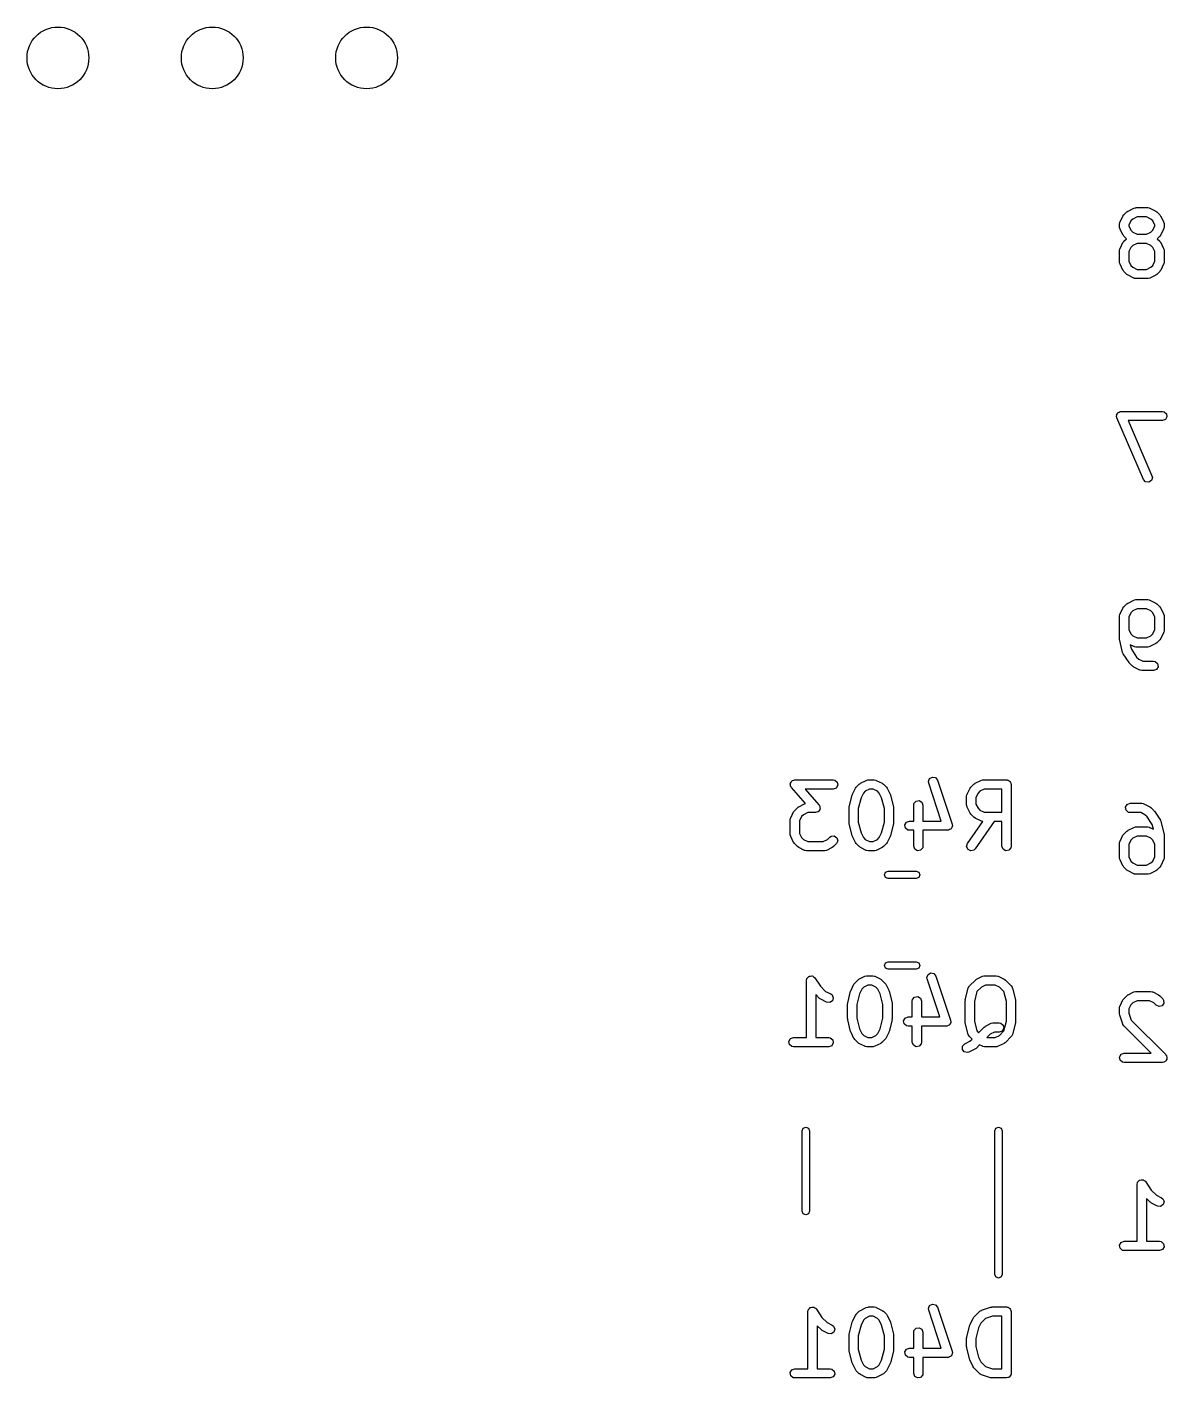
# Model space of a CAD drawing. Extents: x 64 to 231, y -147 to -43.
# Drawn here: x 112.45 to 130.91, y -122.48 to -100.59 of the extents above; entities that cross this region are included whole.
import ezdxf

# ---------------------------------------------------------------- set-up
doc = ezdxf.new("R2010")
doc.units = 0
doc.layers.add('BLACK', color=7, linetype='CONTINUOUS')

msp = doc.modelspace()

# ---------------------------------------------------------------- linework, layer by layer
at = {"layer": 'BLACK', "linetype": 'CONTINUOUS'}
for p, q in [((130.376, -103.526), (130.401, -103.519)), ((130.401, -103.519), (130.405, -103.52)), ((130.405, -103.52), (130.409, -103.518)), ((130.409, -103.518), (130.6, -103.518)), ((130.6, -103.518), (130.626, -103.523)), ((130.626, -103.523), (130.629, -103.526)), ((130.152, -103.75), (130.199, -103.655)), ((130.199, -103.655), (130.213, -103.637)), ((130.213, -103.636), (130.261, -103.588)), ((130.213, -103.637), (130.213, -103.636)), ((130.261, -103.588), (130.279, -103.575)), ((130.279, -103.575), (130.281, -103.574)), ((130.281, -103.574), (130.376, -103.526)), ((130.328, -103.733), (130.294, -103.802)), ((130.359, -103.703), (130.328, -103.733)), ((130.427, -103.668), (130.359, -103.703)), ((130.582, -103.668), (130.427, -103.668)), ((130.651, -103.703), (130.582, -103.668)), ((130.629, -103.526), (130.633, -103.526)), ((130.633, -103.526), (130.729, -103.574)), ((130.681, -103.733), (130.651, -103.703)), ((130.715, -103.802), (130.681, -103.733)), ((130.729, -103.574), (130.747, -103.587)), ((130.747, -103.587), (130.748, -103.588)), ((130.748, -103.588), (130.796, -103.636)), ((130.796, -103.636), (130.809, -103.654)), ((130.809, -103.654), (130.81, -103.655)), ((130.81, -103.655), (130.857, -103.75)), ((130.144, -103.784), (130.148, -103.758)), ((130.144, -103.831), (130.144, -103.784)), ((130.145, -103.836), (130.144, -103.831)), ((130.144, -103.84), (130.145, -103.836)), ((130.152, -103.865), (130.144, -103.84)), ((130.148, -103.758), (130.151, -103.755)), ((130.151, -103.755), (130.152, -103.75)), ((130.199, -103.96), (130.152, -103.865)), ((130.201, -103.961), (130.199, -103.96)), ((130.213, -103.98), (130.201, -103.961)), ((130.294, -103.802), (130.294, -103.814)), ((130.294, -103.814), (130.328, -103.882)), ((130.328, -103.882), (130.359, -103.913)), ((130.359, -103.913), (130.427, -103.947)), ((130.427, -103.947), (130.582, -103.947)), ((130.582, -103.947), (130.651, -103.913)), ((130.651, -103.913), (130.681, -103.882)), ((130.681, -103.882), (130.715, -103.814)), ((130.715, -103.814), (130.715, -103.802)), ((130.81, -103.96), (130.796, -103.978)), ((130.857, -103.865), (130.81, -103.96)), ((130.857, -103.75), (130.865, -103.775)), ((130.858, -103.861), (130.857, -103.865)), ((130.861, -103.857), (130.858, -103.861)), ((130.865, -103.831), (130.861, -103.857)), ((130.865, -103.775), (130.864, -103.78)), ((130.864, -103.78), (130.865, -103.784)), ((130.865, -103.784), (130.865, -103.831)), ((130.151, -104.183), (130.152, -104.179)), ((130.152, -104.179), (130.199, -104.084)), ((130.199, -104.084), (130.213, -104.066)), ((130.256, -104.022), (130.213, -103.98)), ((130.213, -104.064), (130.256, -104.022)), ((130.213, -104.066), (130.213, -104.064)), ((130.328, -104.162), (130.294, -104.23)), ((130.359, -104.131), (130.328, -104.162)), ((130.427, -104.097), (130.359, -104.131)), ((130.582, -104.097), (130.427, -104.097)), ((130.651, -104.131), (130.582, -104.097)), ((130.681, -104.162), (130.651, -104.131)), ((130.715, -104.23), (130.681, -104.162)), ((130.796, -103.98), (130.754, -104.022)), ((130.754, -104.022), (130.796, -104.064)), ((130.796, -103.978), (130.796, -103.98)), ((130.796, -104.064), (130.809, -104.083)), ((130.809, -104.083), (130.81, -104.084)), ((130.81, -104.084), (130.857, -104.179)), ((130.857, -104.179), (130.865, -104.204)), ((130.144, -104.212), (130.148, -104.187)), ((130.144, -104.403), (130.144, -104.212)), ((130.148, -104.187), (130.151, -104.183)), ((130.294, -104.23), (130.294, -104.385)), ((130.294, -104.385), (130.328, -104.454)), ((130.681, -104.454), (130.715, -104.385)), ((130.715, -104.385), (130.715, -104.23)), ((130.865, -104.204), (130.864, -104.208)), ((130.864, -104.208), (130.865, -104.212)), ((130.865, -104.212), (130.865, -104.403)), ((130.145, -104.407), (130.144, -104.403)), ((130.144, -104.411), (130.145, -104.407)), ((130.152, -104.436), (130.144, -104.411)), ((130.199, -104.532), (130.152, -104.436)), ((130.201, -104.533), (130.199, -104.532)), ((130.213, -104.551), (130.201, -104.533)), ((130.261, -104.599), (130.213, -104.551)), ((130.263, -104.599), (130.261, -104.599)), ((130.281, -104.613), (130.263, -104.599)), ((130.376, -104.66), (130.281, -104.613)), ((130.328, -104.454), (130.359, -104.484)), ((130.359, -104.484), (130.427, -104.518)), ((130.427, -104.518), (130.582, -104.518)), ((130.582, -104.518), (130.651, -104.484)), ((130.729, -104.613), (130.633, -104.66)), ((130.651, -104.484), (130.681, -104.454)), ((130.73, -104.612), (130.729, -104.613)), ((130.748, -104.599), (130.73, -104.612)), ((130.796, -104.551), (130.748, -104.599)), ((130.81, -104.532), (130.796, -104.55)), ((130.796, -104.55), (130.796, -104.551)), ((130.857, -104.436), (130.81, -104.532)), ((130.858, -104.432), (130.857, -104.436)), ((130.861, -104.429), (130.858, -104.432)), ((130.865, -104.403), (130.861, -104.429)), ((130.38, -104.661), (130.376, -104.66)), ((130.384, -104.664), (130.38, -104.661)), ((130.409, -104.668), (130.384, -104.664)), ((130.6, -104.668), (130.409, -104.668)), ((130.604, -104.667), (130.6, -104.668)), ((130.608, -104.668), (130.604, -104.667)), ((130.633, -104.66), (130.608, -104.668)), ((130.096, -106.899), (130.099, -106.89)), ((130.102, -106.924), (130.096, -106.899)), ((130.097, -106.881), (130.106, -106.866)), ((130.099, -106.89), (130.097, -106.881)), ((130.531, -107.924), (130.102, -106.924)), ((130.106, -106.866), (130.111, -106.849)), ((130.111, -106.849), (130.119, -106.845)), ((130.119, -106.845), (130.123, -106.837)), ((130.123, -106.837), (130.14, -106.831)), ((130.14, -106.831), (130.154, -106.821)), ((130.154, -106.821), (130.163, -106.822)), ((130.163, -106.822), (130.171, -106.819)), ((130.171, -106.819), (130.838, -106.819)), ((130.838, -106.969), (130.285, -106.969)), ((130.285, -106.969), (130.669, -107.865)), ((130.838, -106.819), (130.864, -106.824)), ((130.886, -106.952), (130.838, -106.969)), ((130.864, -106.824), (130.903, -106.857)), ((130.912, -106.907), (130.886, -106.952)), ((130.903, -106.857), (130.912, -106.907)), ((130.675, -107.89), (130.66, -107.939)), ((130.669, -107.865), (130.675, -107.89)), ((130.566, -107.961), (130.531, -107.924)), ((130.617, -107.967), (130.566, -107.961)), ((130.66, -107.939), (130.617, -107.967)), ((130.376, -109.876), (130.401, -109.869)), ((130.401, -109.869), (130.405, -109.87)), ((130.405, -109.87), (130.409, -109.868)), ((130.409, -109.868), (130.6, -109.868)), ((130.6, -109.868), (130.626, -109.873)), ((130.152, -110.1), (130.199, -110.005)), ((130.199, -110.005), (130.213, -109.987)), ((130.213, -109.986), (130.261, -109.938)), ((130.213, -109.987), (130.213, -109.986)), ((130.261, -109.938), (130.279, -109.925)), ((130.279, -109.925), (130.281, -109.924)), ((130.281, -109.924), (130.376, -109.876)), ((130.328, -110.083), (130.294, -110.152)), ((130.359, -110.053), (130.328, -110.083)), ((130.427, -110.018), (130.359, -110.053)), ((130.582, -110.018), (130.427, -110.018)), ((130.651, -110.053), (130.582, -110.018)), ((130.626, -109.873), (130.629, -109.876)), ((130.629, -109.876), (130.633, -109.876)), ((130.633, -109.876), (130.729, -109.924)), ((130.681, -110.083), (130.651, -110.053)), ((130.715, -110.152), (130.681, -110.083)), ((130.729, -109.924), (130.747, -109.937)), ((130.747, -109.937), (130.748, -109.938)), ((130.748, -109.938), (130.796, -109.986)), ((130.796, -109.986), (130.809, -110.004)), ((130.809, -110.004), (130.81, -110.005)), ((130.81, -110.005), (130.857, -110.1)), ((130.144, -110.134), (130.148, -110.108)), ((130.144, -110.515), (130.144, -110.134)), ((130.148, -110.108), (130.151, -110.105)), ((130.151, -110.105), (130.152, -110.1)), ((130.294, -110.152), (130.294, -110.354)), ((130.715, -110.354), (130.715, -110.152)), ((130.857, -110.1), (130.865, -110.125)), ((130.865, -110.125), (130.864, -110.13)), ((130.864, -110.13), (130.865, -110.134)), ((130.865, -110.134), (130.865, -110.372)), ((130.145, -110.518), (130.144, -110.515)), ((130.146, -110.533), (130.145, -110.518)), ((130.294, -110.354), (130.328, -110.423)), ((130.328, -110.423), (130.359, -110.453)), ((130.359, -110.453), (130.427, -110.487)), ((130.427, -110.487), (130.582, -110.487)), ((130.582, -110.487), (130.651, -110.453)), ((130.651, -110.453), (130.681, -110.423)), ((130.681, -110.423), (130.715, -110.354)), ((130.796, -110.52), (130.748, -110.568)), ((130.81, -110.501), (130.796, -110.519)), ((130.796, -110.519), (130.796, -110.52)), ((130.857, -110.405), (130.81, -110.501)), ((130.858, -110.401), (130.857, -110.405)), ((130.861, -110.398), (130.858, -110.401)), ((130.865, -110.372), (130.861, -110.398)), ((130.194, -110.723), (130.146, -110.533)), ((130.194, -110.724), (130.194, -110.723)), ((130.204, -110.747), (130.194, -110.724)), ((130.299, -110.89), (130.204, -110.747)), ((130.376, -110.63), (130.318, -110.6)), ((130.318, -110.6), (130.336, -110.674)), ((130.336, -110.674), (130.42, -110.8)), ((130.38, -110.63), (130.376, -110.63)), ((130.384, -110.633), (130.38, -110.63)), ((130.409, -110.637), (130.384, -110.633)), ((130.6, -110.637), (130.409, -110.637)), ((130.604, -110.636), (130.6, -110.637)), ((130.608, -110.637), (130.604, -110.636)), ((130.633, -110.63), (130.608, -110.637)), ((130.729, -110.582), (130.633, -110.63)), ((130.73, -110.581), (130.729, -110.582)), ((130.748, -110.568), (130.73, -110.581)), ((130.302, -110.892), (130.299, -110.89)), ((130.309, -110.901), (130.302, -110.892)), ((130.356, -110.949), (130.309, -110.901)), ((130.358, -110.949), (130.356, -110.949)), ((130.376, -110.963), (130.358, -110.949)), ((130.471, -111.01), (130.376, -110.963)), ((130.42, -110.8), (130.454, -110.834)), ((130.454, -110.834), (130.522, -110.868)), ((130.522, -110.868), (130.695, -110.868)), ((130.695, -110.868), (130.721, -110.873)), ((130.721, -110.873), (130.76, -110.906)), ((130.769, -110.956), (130.743, -111.001)), ((130.76, -110.906), (130.769, -110.956)), ((130.476, -111.011), (130.471, -111.01)), ((130.479, -111.014), (130.476, -111.011)), ((130.505, -111.018), (130.479, -111.014)), ((130.695, -111.018), (130.505, -111.018)), ((130.743, -111.001), (130.695, -111.018)), ((124.811, -112.851), (124.814, -112.846)), ((124.815, -112.871), (124.811, -112.851)), ((124.814, -112.84), (124.827, -112.824)), ((124.814, -112.846), (124.814, -112.84)), ((124.815, -112.891), (124.815, -112.871)), ((124.819, -112.899), (124.815, -112.891)), ((124.82, -112.902), (124.819, -112.899)), ((124.823, -112.904), (124.82, -112.902)), ((124.828, -112.914), (124.823, -112.904)), ((124.827, -112.824), (124.837, -112.807)), ((125.056, -113.174), (124.828, -112.914)), ((124.837, -112.807), (124.842, -112.805)), ((124.842, -112.805), (124.846, -112.8)), ((124.846, -112.8), (124.866, -112.796)), ((124.866, -112.796), (124.885, -112.789)), ((124.885, -112.789), (125.504, -112.789)), ((125.504, -112.789), (125.53, -112.794)), ((125.552, -112.922), (125.504, -112.939)), ((125.53, -112.794), (125.569, -112.827)), ((125.578, -112.877), (125.552, -112.922)), ((125.569, -112.827), (125.578, -112.877)), ((125.818, -113.021), (125.865, -112.926)), ((125.865, -112.926), (125.879, -112.908)), ((125.879, -112.907), (125.927, -112.859)), ((125.879, -112.908), (125.879, -112.907)), ((125.927, -112.859), (125.945, -112.846)), ((125.945, -112.846), (125.947, -112.845)), ((125.947, -112.845), (126.042, -112.797)), ((126.042, -112.797), (126.067, -112.79)), ((126.067, -112.79), (126.071, -112.791)), ((126.071, -112.791), (126.075, -112.789)), ((126.075, -112.789), (126.171, -112.789)), ((126.171, -112.789), (126.196, -112.794)), ((126.196, -112.794), (126.2, -112.797)), ((126.2, -112.797), (126.204, -112.797)), ((126.204, -112.797), (126.299, -112.845)), ((126.299, -112.845), (126.317, -112.858)), ((126.317, -112.858), (126.319, -112.859)), ((126.319, -112.859), (126.367, -112.907)), ((126.367, -112.907), (126.379, -112.925)), ((126.379, -112.925), (126.381, -112.926)), ((126.381, -112.926), (126.428, -113.021)), ((127.048, -112.815), (127.067, -112.767)), ((127.052, -112.84), (127.048, -112.815)), ((127.257, -113.456), (127.052, -112.84)), ((127.067, -112.767), (127.112, -112.743)), ((127.112, -112.743), (127.162, -112.753)), ((127.162, -112.753), (127.194, -112.793)), ((127.194, -112.793), (127.432, -113.507)), ((127.675, -113.021), (127.723, -112.926)), ((127.723, -112.926), (127.736, -112.908)), ((127.736, -112.908), (127.737, -112.907)), ((127.737, -112.907), (127.784, -112.859)), ((127.784, -112.859), (127.803, -112.846)), ((127.803, -112.846), (127.804, -112.845)), ((127.804, -112.845), (127.899, -112.797)), ((127.899, -112.797), (127.924, -112.79)), ((127.924, -112.79), (127.928, -112.791)), ((127.928, -112.791), (127.933, -112.789)), ((127.933, -112.789), (128.313, -112.789)), ((128.313, -112.789), (128.323, -112.791)), ((128.323, -112.791), (128.326, -112.791)), ((128.326, -112.791), (128.329, -112.792)), ((128.329, -112.792), (128.339, -112.794)), ((128.339, -112.794), (128.354, -112.806)), ((128.354, -112.806), (128.371, -112.816)), ((128.371, -112.816), (128.373, -112.823)), ((128.373, -112.823), (128.378, -112.827)), ((128.378, -112.827), (128.382, -112.846)), ((128.382, -112.846), (128.388, -112.864)), ((128.388, -112.864), (128.388, -113.864)), ((125.504, -112.939), (125.05, -112.939)), ((125.05, -112.939), (125.275, -113.196)), ((125.765, -113.227), (125.812, -113.037)), ((125.812, -113.037), (125.817, -113.025)), ((125.817, -113.025), (125.818, -113.021)), ((125.956, -113.081), (125.912, -113.255)), ((125.994, -113.004), (125.956, -113.081)), ((126.025, -112.974), (125.994, -113.004)), ((126.093, -112.939), (126.025, -112.974)), ((126.153, -112.939), (126.093, -112.939)), ((126.221, -112.974), (126.153, -112.939)), ((126.252, -113.004), (126.221, -112.974)), ((126.29, -113.081), (126.252, -113.004)), ((126.334, -113.255), (126.29, -113.081)), ((126.428, -113.021), (126.432, -113.034)), ((126.432, -113.034), (126.434, -113.037)), ((126.434, -113.037), (126.481, -113.227)), ((126.814, -113.172), (126.847, -113.133)), ((126.847, -113.133), (126.898, -113.124)), ((126.898, -113.124), (126.942, -113.15)), ((126.942, -113.15), (126.96, -113.198)), ((127.667, -113.055), (127.672, -113.029)), ((127.667, -113.198), (127.667, -113.055)), ((127.672, -113.029), (127.674, -113.026)), ((127.674, -113.026), (127.675, -113.021)), ((127.851, -113.004), (127.817, -113.073)), ((127.817, -113.073), (127.817, -113.18)), ((127.882, -112.974), (127.851, -113.004)), ((127.95, -112.939), (127.882, -112.974)), ((128.238, -112.939), (127.95, -112.939)), ((128.238, -113.313), (128.238, -112.939)), ((124.818, -113.402), (124.865, -113.307)), ((124.865, -113.307), (124.879, -113.289)), ((124.879, -113.288), (124.927, -113.24)), ((124.879, -113.289), (124.879, -113.288)), ((124.927, -113.24), (124.945, -113.227)), ((124.945, -113.227), (124.947, -113.226)), ((124.947, -113.226), (125.042, -113.178)), ((125.025, -113.355), (124.994, -113.385)), ((125.093, -113.32), (125.025, -113.355)), ((125.042, -113.178), (125.056, -113.174)), ((125.218, -113.32), (125.093, -113.32)), ((125.237, -113.313), (125.218, -113.32)), ((125.257, -113.309), (125.237, -113.313)), ((125.261, -113.305), (125.257, -113.309)), ((125.266, -113.303), (125.261, -113.305)), ((125.277, -113.285), (125.266, -113.303)), ((125.275, -113.196), (125.281, -113.206)), ((125.289, -113.27), (125.277, -113.285)), ((125.281, -113.206), (125.283, -113.208)), ((125.283, -113.208), (125.284, -113.211)), ((125.284, -113.211), (125.288, -113.218)), ((125.288, -113.218), (125.289, -113.238)), ((125.289, -113.238), (125.292, -113.258)), ((125.292, -113.258), (125.289, -113.264)), ((125.289, -113.264), (125.289, -113.27)), ((125.762, -113.245), (125.765, -113.231)), ((125.762, -113.483), (125.762, -113.245)), ((125.765, -113.231), (125.765, -113.227)), ((125.912, -113.255), (125.912, -113.474)), ((126.334, -113.474), (126.334, -113.255)), ((126.481, -113.227), (126.483, -113.242)), ((126.483, -113.242), (126.484, -113.245)), ((126.484, -113.245), (126.484, -113.483)), ((126.81, -113.198), (126.814, -113.172)), ((126.81, -113.456), (126.81, -113.198)), ((126.96, -113.198), (126.96, -113.456)), ((127.669, -113.202), (127.667, -113.198)), ((127.668, -113.206), (127.669, -113.202)), ((127.675, -113.231), (127.668, -113.206)), ((127.723, -113.326), (127.675, -113.231)), ((127.724, -113.328), (127.723, -113.326)), ((127.737, -113.346), (127.724, -113.328)), ((127.784, -113.394), (127.737, -113.346)), ((127.817, -113.18), (127.851, -113.249)), ((127.851, -113.249), (127.882, -113.279)), ((127.882, -113.279), (127.95, -113.313)), ((127.95, -113.313), (128.238, -113.313)), ((130.24, -113.231), (130.266, -113.187)), ((130.249, -113.282), (130.24, -113.231)), ((130.288, -113.315), (130.249, -113.282)), ((130.266, -113.187), (130.314, -113.169)), ((130.314, -113.319), (130.288, -113.315)), ((130.314, -113.169), (130.505, -113.169)), ((130.487, -113.319), (130.314, -113.319)), ((130.555, -113.354), (130.487, -113.319)), ((130.505, -113.169), (130.53, -113.174)), ((130.53, -113.174), (130.534, -113.177)), ((130.534, -113.177), (130.538, -113.177)), ((130.538, -113.177), (130.633, -113.225)), ((130.589, -113.387), (130.555, -113.354)), ((130.633, -113.225), (130.651, -113.238)), ((130.651, -113.238), (130.653, -113.239)), ((130.653, -113.239), (130.701, -113.287)), ((130.701, -113.287), (130.707, -113.296)), ((130.707, -113.296), (130.71, -113.298)), ((130.71, -113.298), (130.805, -113.441)), ((124.81, -113.436), (124.814, -113.41)), ((124.81, -113.674), (124.81, -113.436)), ((124.814, -113.41), (124.817, -113.407)), ((124.817, -113.407), (124.818, -113.402)), ((124.994, -113.385), (124.96, -113.454)), ((124.96, -113.454), (124.96, -113.656)), ((125.763, -113.487), (125.762, -113.483)), ((125.765, -113.502), (125.763, -113.487)), ((125.812, -113.692), (125.765, -113.502)), ((125.912, -113.474), (125.956, -113.648)), ((126.29, -113.648), (126.334, -113.474)), ((126.481, -113.502), (126.434, -113.692)), ((126.484, -113.483), (126.481, -113.498)), ((126.481, -113.498), (126.481, -113.502)), ((126.668, -113.518), (126.694, -113.474)), ((126.677, -113.569), (126.668, -113.518)), ((126.716, -113.602), (126.677, -113.569)), ((126.694, -113.474), (126.742, -113.456)), ((126.742, -113.456), (126.81, -113.456)), ((126.96, -113.456), (127.257, -113.456)), ((127.409, -113.588), (127.39, -113.595)), ((127.412, -113.584), (127.409, -113.588)), ((127.417, -113.581), (127.412, -113.584)), ((127.425, -113.562), (127.417, -113.581)), ((127.435, -113.544), (127.425, -113.562)), ((127.432, -113.507), (127.436, -113.533)), ((127.436, -113.533), (127.434, -113.538)), ((127.434, -113.538), (127.435, -113.544)), ((127.681, -113.821), (127.931, -113.463)), ((127.786, -113.394), (127.784, -113.394)), ((127.804, -113.408), (127.786, -113.394)), ((128.114, -113.463), (127.803, -113.907)), ((127.899, -113.455), (127.804, -113.408)), ((127.903, -113.456), (127.899, -113.455)), ((127.907, -113.459), (127.903, -113.456)), ((127.931, -113.463), (127.907, -113.459)), ((128.238, -113.463), (128.114, -113.463)), ((128.238, -113.864), (128.238, -113.463)), ((130.281, -113.606), (130.376, -113.558)), ((130.376, -113.558), (130.401, -113.551)), ((130.401, -113.551), (130.405, -113.552)), ((130.405, -113.552), (130.409, -113.55)), ((130.409, -113.55), (130.6, -113.55)), ((130.673, -113.513), (130.589, -113.387)), ((130.6, -113.55), (130.626, -113.555)), ((130.626, -113.555), (130.629, -113.558)), ((130.629, -113.558), (130.633, -113.558)), ((130.633, -113.558), (130.692, -113.587)), ((130.692, -113.587), (130.673, -113.513)), ((130.805, -113.441), (130.815, -113.464)), ((130.815, -113.464), (130.815, -113.464)), ((130.815, -113.464), (130.863, -113.655)), ((124.811, -113.678), (124.81, -113.674)), ((124.81, -113.682), (124.811, -113.678)), ((124.818, -113.707), (124.81, -113.682)), ((124.865, -113.803), (124.818, -113.707)), ((124.867, -113.804), (124.865, -113.803)), ((124.879, -113.822), (124.867, -113.804)), ((124.96, -113.656), (124.994, -113.725)), ((124.994, -113.725), (125.025, -113.755)), ((125.025, -113.755), (125.093, -113.789)), ((125.093, -113.789), (125.343, -113.789)), ((125.343, -113.789), (125.412, -113.755)), ((125.412, -113.755), (125.451, -113.716)), ((125.451, -113.716), (125.472, -113.701)), ((125.472, -113.701), (125.523, -113.697)), ((125.523, -113.697), (125.565, -113.726)), ((125.579, -113.776), (125.557, -113.822)), ((125.565, -113.726), (125.579, -113.776)), ((125.814, -113.695), (125.812, -113.692)), ((125.818, -113.707), (125.814, -113.695)), ((125.865, -113.803), (125.818, -113.707)), ((125.867, -113.804), (125.865, -113.803)), ((125.879, -113.822), (125.867, -113.804)), ((125.956, -113.648), (125.994, -113.725)), ((125.994, -113.725), (126.025, -113.755)), ((126.025, -113.755), (126.093, -113.789)), ((126.093, -113.789), (126.153, -113.789)), ((126.153, -113.789), (126.221, -113.755)), ((126.221, -113.755), (126.252, -113.725)), ((126.252, -113.725), (126.29, -113.648)), ((126.381, -113.803), (126.367, -113.821)), ((126.428, -113.707), (126.381, -113.803)), ((126.429, -113.704), (126.428, -113.707)), ((126.434, -113.692), (126.429, -113.704)), ((126.742, -113.606), (126.716, -113.602)), ((126.81, -113.606), (126.742, -113.606)), ((126.81, -113.864), (126.81, -113.606)), ((127.361, -113.606), (126.96, -113.606)), ((126.96, -113.606), (126.96, -113.864)), ((127.366, -113.604), (127.361, -113.606)), ((127.372, -113.605), (127.366, -113.604)), ((127.39, -113.595), (127.372, -113.605)), ((130.144, -113.816), (130.148, -113.79)), ((130.148, -113.79), (130.151, -113.787)), ((130.151, -113.787), (130.152, -113.782)), ((130.152, -113.782), (130.199, -113.687)), ((130.199, -113.687), (130.213, -113.669)), ((130.213, -113.668), (130.261, -113.62)), ((130.213, -113.669), (130.213, -113.668)), ((130.261, -113.62), (130.279, -113.607)), ((130.279, -113.607), (130.281, -113.606)), ((130.328, -113.765), (130.294, -113.834)), ((130.359, -113.735), (130.328, -113.765)), ((130.427, -113.7), (130.359, -113.735)), ((130.582, -113.7), (130.427, -113.7)), ((130.651, -113.735), (130.582, -113.7)), ((130.681, -113.765), (130.651, -113.735)), ((130.715, -113.834), (130.681, -113.765)), ((130.863, -113.655), (130.864, -113.67)), ((130.864, -113.67), (130.865, -113.673)), ((130.865, -113.673), (130.865, -114.054)), ((124.927, -113.87), (124.879, -113.822)), ((124.929, -113.87), (124.927, -113.87)), ((124.947, -113.884), (124.929, -113.87)), ((125.042, -113.931), (124.947, -113.884)), ((125.046, -113.932), (125.042, -113.931)), ((125.05, -113.935), (125.046, -113.932)), ((125.075, -113.939), (125.05, -113.935)), ((125.361, -113.939), (125.075, -113.939)), ((125.365, -113.938), (125.361, -113.939)), ((125.37, -113.939), (125.365, -113.938)), ((125.395, -113.931), (125.37, -113.939)), ((125.49, -113.884), (125.395, -113.931)), ((125.491, -113.883), (125.49, -113.884)), ((125.509, -113.87), (125.491, -113.883)), ((125.557, -113.822), (125.509, -113.87)), ((125.927, -113.87), (125.879, -113.822)), ((125.929, -113.87), (125.927, -113.87)), ((125.947, -113.884), (125.929, -113.87)), ((126.042, -113.931), (125.947, -113.884)), ((126.046, -113.932), (126.042, -113.931)), ((126.05, -113.935), (126.046, -113.932)), ((126.075, -113.939), (126.05, -113.935)), ((126.171, -113.939), (126.075, -113.939)), ((126.175, -113.938), (126.171, -113.939)), ((126.179, -113.939), (126.175, -113.938)), ((126.204, -113.931), (126.179, -113.939)), ((126.299, -113.884), (126.204, -113.931)), ((126.301, -113.883), (126.299, -113.884)), ((126.319, -113.87), (126.301, -113.883)), ((126.367, -113.822), (126.319, -113.87)), ((126.367, -113.821), (126.367, -113.822)), ((126.827, -113.913), (126.81, -113.864)), ((126.872, -113.938), (126.827, -113.913)), ((126.922, -113.929), (126.872, -113.938)), ((126.955, -113.89), (126.922, -113.929)), ((126.96, -113.864), (126.955, -113.89)), ((127.667, -113.871), (127.681, -113.821)), ((127.689, -113.917), (127.667, -113.871)), ((127.736, -113.939), (127.689, -113.917)), ((127.785, -113.926), (127.736, -113.939)), ((127.803, -113.907), (127.785, -113.926)), ((128.256, -113.913), (128.238, -113.864)), ((128.3, -113.938), (128.256, -113.913)), ((128.351, -113.929), (128.3, -113.938)), ((128.384, -113.89), (128.351, -113.929)), ((128.388, -113.864), (128.384, -113.89)), ((130.144, -114.054), (130.144, -113.816)), ((130.294, -113.834), (130.294, -114.036)), ((130.715, -114.036), (130.715, -113.834)), ((130.145, -114.058), (130.144, -114.054)), ((130.144, -114.062), (130.145, -114.058)), ((130.152, -114.087), (130.144, -114.062)), ((130.199, -114.183), (130.152, -114.087)), ((130.201, -114.184), (130.199, -114.183)), ((130.213, -114.202), (130.201, -114.184)), ((130.261, -114.25), (130.213, -114.202)), ((130.263, -114.25), (130.261, -114.25)), ((130.281, -114.264), (130.263, -114.25)), ((130.294, -114.036), (130.328, -114.105)), ((130.328, -114.105), (130.359, -114.135)), ((130.359, -114.135), (130.427, -114.169)), ((130.427, -114.169), (130.582, -114.169)), ((130.582, -114.169), (130.651, -114.135)), ((130.651, -114.135), (130.681, -114.105)), ((130.681, -114.105), (130.715, -114.036)), ((130.748, -114.25), (130.73, -114.263)), ((130.796, -114.202), (130.748, -114.25)), ((130.81, -114.183), (130.796, -114.201)), ((130.796, -114.201), (130.796, -114.202)), ((130.857, -114.087), (130.81, -114.183)), ((130.858, -114.083), (130.857, -114.087)), ((130.861, -114.08), (130.858, -114.083)), ((130.865, -114.054), (130.861, -114.08)), ((126.336, -114.327), (126.354, -114.285)), ((126.354, -114.369), (126.336, -114.327)), ((126.354, -114.285), (126.396, -114.267)), ((126.396, -114.387), (126.354, -114.369)), ((126.396, -114.267), (126.85, -114.267)), ((126.85, -114.387), (126.396, -114.387)), ((126.85, -114.267), (126.892, -114.285)), ((126.892, -114.369), (126.85, -114.387)), ((126.892, -114.285), (126.91, -114.327)), ((126.91, -114.327), (126.892, -114.369)), ((130.376, -114.311), (130.281, -114.264)), ((130.38, -114.312), (130.376, -114.311)), ((130.384, -114.315), (130.38, -114.312)), ((130.409, -114.319), (130.384, -114.315)), ((130.6, -114.319), (130.409, -114.319)), ((130.604, -114.318), (130.6, -114.319)), ((130.608, -114.319), (130.604, -114.318)), ((130.633, -114.311), (130.608, -114.319)), ((130.729, -114.264), (130.633, -114.311)), ((130.73, -114.263), (130.729, -114.264)), ((126.336, -115.797), (126.354, -115.755)), ((126.354, -115.755), (126.396, -115.737)), ((126.396, -115.737), (126.85, -115.737)), ((126.85, -115.737), (126.892, -115.755)), ((126.892, -115.755), (126.91, -115.797)), ((125.08, -116.005), (125.095, -115.99)), ((125.095, -115.99), (125.109, -115.973)), ((125.109, -115.973), (125.114, -115.973)), ((125.114, -115.973), (125.117, -115.97)), ((125.117, -115.97), (125.138, -115.968)), ((125.138, -115.968), (125.16, -115.965)), ((125.16, -115.965), (125.164, -115.967)), ((125.164, -115.967), (125.168, -115.966)), ((125.168, -115.966), (125.185, -115.979)), ((125.185, -115.979), (125.204, -115.99)), ((125.204, -115.99), (125.206, -115.994)), ((125.206, -115.994), (125.209, -115.997)), ((125.209, -115.997), (125.3, -116.133)), ((125.923, -116.019), (126.018, -115.971)), ((126.018, -115.971), (126.043, -115.964)), ((126.043, -115.964), (126.047, -115.965)), ((126.047, -115.965), (126.052, -115.963)), ((126.052, -115.963), (126.147, -115.963)), ((126.147, -115.963), (126.172, -115.968)), ((126.172, -115.968), (126.176, -115.971)), ((126.176, -115.971), (126.18, -115.971)), ((126.18, -115.971), (126.276, -116.019)), ((126.354, -115.839), (126.336, -115.797)), ((126.396, -115.857), (126.354, -115.839)), ((126.85, -115.857), (126.396, -115.857)), ((126.892, -115.839), (126.85, -115.857)), ((126.91, -115.797), (126.892, -115.839)), ((127.024, -115.989), (127.043, -115.941)), ((127.028, -116.014), (127.024, -115.989)), ((127.043, -115.941), (127.088, -115.917)), ((127.088, -115.917), (127.138, -115.927)), ((127.138, -115.927), (127.17, -115.967)), ((127.17, -115.967), (127.408, -116.681)), ((127.828, -116.019), (127.923, -115.971)), ((127.923, -115.971), (127.948, -115.964)), ((127.948, -115.964), (127.952, -115.965)), ((127.952, -115.965), (127.956, -115.963)), ((127.956, -115.963), (128.147, -115.963)), ((128.147, -115.963), (128.172, -115.968)), ((128.172, -115.968), (128.176, -115.971)), ((128.176, -115.971), (128.18, -115.971)), ((128.18, -115.971), (128.276, -116.019)), ((125.072, -116.038), (125.076, -116.013)), ((125.072, -116.963), (125.072, -116.038)), ((125.076, -116.013), (125.079, -116.009)), ((125.079, -116.009), (125.08, -116.005)), ((125.3, -116.133), (125.382, -116.215)), ((125.382, -116.215), (125.466, -116.257)), ((125.741, -116.401), (125.788, -116.211)), ((125.788, -116.211), (125.794, -116.199)), ((125.794, -116.195), (125.842, -116.1)), ((125.794, -116.199), (125.794, -116.195)), ((125.842, -116.1), (125.855, -116.082)), ((125.855, -116.082), (125.856, -116.081)), ((125.856, -116.081), (125.903, -116.033)), ((125.903, -116.033), (125.922, -116.02)), ((125.922, -116.02), (125.923, -116.019)), ((125.97, -116.178), (125.932, -116.255)), ((126.001, -116.148), (125.97, -116.178)), ((126.069, -116.113), (126.001, -116.148)), ((126.129, -116.113), (126.069, -116.113)), ((126.198, -116.148), (126.129, -116.113)), ((126.228, -116.178), (126.198, -116.148)), ((126.267, -116.255), (126.228, -116.178)), ((126.276, -116.019), (126.294, -116.032)), ((126.294, -116.032), (126.295, -116.033)), ((126.295, -116.033), (126.343, -116.081)), ((126.343, -116.081), (126.356, -116.099)), ((126.356, -116.099), (126.357, -116.1)), ((126.357, -116.1), (126.404, -116.195)), ((126.404, -116.195), (126.408, -116.208)), ((126.408, -116.208), (126.41, -116.211)), ((126.41, -116.211), (126.458, -116.401)), ((127.233, -116.63), (127.028, -116.014)), ((127.645, -116.354), (127.693, -116.163)), ((127.693, -116.163), (127.704, -116.139)), ((127.704, -116.139), (127.71, -116.135)), ((127.71, -116.135), (127.713, -116.128)), ((127.713, -116.128), (127.808, -116.033)), ((127.808, -116.033), (127.826, -116.02)), ((127.826, -116.02), (127.828, -116.019)), ((127.906, -116.148), (127.834, -116.22)), ((127.974, -116.113), (127.906, -116.148)), ((128.129, -116.113), (127.974, -116.113)), ((128.198, -116.148), (128.129, -116.113)), ((128.27, -116.22), (128.198, -116.148)), ((128.276, -116.019), (128.294, -116.032)), ((128.294, -116.032), (128.295, -116.033)), ((128.295, -116.033), (128.39, -116.128)), ((128.39, -116.128), (128.405, -116.15)), ((128.405, -116.15), (128.406, -116.157)), ((128.406, -116.157), (128.41, -116.163)), ((128.41, -116.163), (128.458, -116.354)), ((130.376, -116.225), (130.401, -116.218)), ((130.401, -116.218), (130.405, -116.219)), ((130.405, -116.219), (130.409, -116.217)), ((130.409, -116.217), (130.647, -116.217)), ((130.647, -116.217), (130.673, -116.222)), ((125.284, -116.33), (125.222, -116.267)), ((125.222, -116.267), (125.222, -116.963)), ((125.286, -116.33), (125.284, -116.33)), ((125.304, -116.344), (125.286, -116.33)), ((125.399, -116.391), (125.304, -116.344)), ((125.45, -116.397), (125.399, -116.391)), ((125.493, -116.369), (125.45, -116.397)), ((125.466, -116.257), (125.487, -116.273)), ((125.487, -116.273), (125.507, -116.32)), ((125.507, -116.32), (125.493, -116.369)), ((125.738, -116.419), (125.741, -116.405)), ((125.738, -116.657), (125.738, -116.419)), ((125.741, -116.405), (125.741, -116.401)), ((125.932, -116.255), (125.888, -116.429)), ((125.888, -116.429), (125.888, -116.648)), ((126.31, -116.429), (126.267, -116.255)), ((126.31, -116.648), (126.31, -116.429)), ((126.458, -116.401), (126.459, -116.416)), ((126.459, -116.416), (126.46, -116.419)), ((126.46, -116.419), (126.46, -116.657)), ((126.786, -116.372), (126.791, -116.346)), ((126.786, -116.63), (126.786, -116.372)), ((126.791, -116.346), (126.824, -116.307)), ((126.824, -116.307), (126.874, -116.298)), ((126.874, -116.298), (126.919, -116.324)), ((126.919, -116.324), (126.936, -116.372)), ((126.936, -116.372), (126.936, -116.63)), ((127.643, -116.372), (127.646, -116.357)), ((127.643, -116.705), (127.643, -116.372)), ((127.646, -116.357), (127.645, -116.354)), ((127.834, -116.22), (127.793, -116.381)), ((127.793, -116.381), (127.793, -116.696)), ((128.31, -116.381), (128.27, -116.22)), ((128.31, -116.696), (128.31, -116.381)), ((128.458, -116.354), (128.459, -116.368)), ((128.459, -116.368), (128.46, -116.372)), ((128.46, -116.372), (128.46, -116.705)), ((130.152, -116.449), (130.199, -116.354)), ((130.199, -116.354), (130.213, -116.336)), ((130.213, -116.335), (130.261, -116.287)), ((130.213, -116.336), (130.213, -116.335)), ((130.261, -116.287), (130.279, -116.274)), ((130.279, -116.274), (130.281, -116.273)), ((130.281, -116.273), (130.376, -116.225)), ((130.328, -116.432), (130.294, -116.501)), ((130.359, -116.402), (130.328, -116.432)), ((130.427, -116.367), (130.359, -116.402)), ((130.63, -116.367), (130.427, -116.367)), ((130.698, -116.402), (130.63, -116.367)), ((130.673, -116.222), (130.677, -116.225)), ((130.677, -116.225), (130.681, -116.225)), ((130.681, -116.225), (130.776, -116.273)), ((130.737, -116.441), (130.698, -116.402)), ((130.776, -116.273), (130.794, -116.286)), ((130.794, -116.286), (130.796, -116.287)), ((130.796, -116.287), (130.843, -116.335)), ((130.863, -116.407), (130.833, -116.449)), ((130.843, -116.335), (130.858, -116.356)), ((130.858, -116.356), (130.863, -116.407)), ((125.74, -116.661), (125.738, -116.657)), ((125.888, -116.648), (125.932, -116.822)), ((126.267, -116.822), (126.31, -116.648)), ((126.46, -116.657), (126.457, -116.672)), ((126.644, -116.692), (126.67, -116.648)), ((126.67, -116.648), (126.718, -116.63)), ((126.718, -116.63), (126.786, -116.63)), ((126.936, -116.63), (127.233, -116.63)), ((130.144, -116.483), (130.148, -116.457)), ((130.144, -116.578), (130.144, -116.483)), ((130.144, -116.58), (130.144, -116.578)), ((130.148, -116.602), (130.144, -116.58)), ((130.148, -116.457), (130.151, -116.454)), ((130.195, -116.745), (130.148, -116.602)), ((130.151, -116.454), (130.152, -116.449)), ((130.294, -116.501), (130.294, -116.566)), ((130.294, -116.566), (130.332, -116.68)), ((130.784, -116.462), (130.737, -116.441)), ((130.833, -116.449), (130.784, -116.462)), ((125.741, -116.676), (125.74, -116.661)), ((125.788, -116.866), (125.741, -116.676)), ((125.79, -116.869), (125.788, -116.866)), ((125.794, -116.881), (125.79, -116.869)), ((125.932, -116.822), (125.97, -116.899)), ((126.228, -116.899), (126.267, -116.822)), ((126.41, -116.866), (126.405, -116.878)), ((126.458, -116.676), (126.41, -116.866)), ((126.457, -116.672), (126.458, -116.676)), ((126.653, -116.743), (126.644, -116.692)), ((126.693, -116.776), (126.653, -116.743)), ((126.718, -116.78), (126.693, -116.776)), ((126.786, -116.78), (126.718, -116.78)), ((126.786, -117.038), (126.786, -116.78)), ((127.337, -116.78), (126.936, -116.78)), ((126.936, -116.78), (126.936, -117.038)), ((127.343, -116.778), (127.337, -116.78)), ((127.348, -116.779), (127.343, -116.778)), ((127.366, -116.769), (127.348, -116.779)), ((127.385, -116.762), (127.366, -116.769)), ((127.388, -116.758), (127.385, -116.762)), ((127.393, -116.755), (127.388, -116.758)), ((127.401, -116.736), (127.393, -116.755)), ((127.411, -116.718), (127.401, -116.736)), ((127.408, -116.681), (127.412, -116.707)), ((127.412, -116.707), (127.41, -116.712)), ((127.41, -116.712), (127.411, -116.718)), ((127.644, -116.708), (127.643, -116.705)), ((127.645, -116.723), (127.644, -116.708)), ((127.693, -116.914), (127.645, -116.723)), ((127.793, -116.696), (127.834, -116.857)), ((127.834, -116.857), (127.861, -116.885)), ((127.861, -116.885), (127.951, -116.795)), ((127.951, -116.795), (127.969, -116.782)), ((127.969, -116.782), (127.97, -116.781)), ((127.97, -116.781), (128.066, -116.733)), ((128.117, -116.875), (128.048, -116.91)), ((128.066, -116.733), (128.091, -116.726)), ((128.091, -116.726), (128.095, -116.727)), ((128.095, -116.727), (128.099, -116.725)), ((128.099, -116.725), (128.194, -116.725)), ((128.194, -116.875), (128.117, -116.875)), ((128.194, -116.725), (128.22, -116.73)), ((128.243, -116.858), (128.194, -116.875)), ((128.198, -116.929), (128.27, -116.857)), ((128.22, -116.73), (128.259, -116.763)), ((128.268, -116.813), (128.243, -116.858)), ((128.259, -116.763), (128.268, -116.813)), ((128.27, -116.857), (128.31, -116.696)), ((128.458, -116.723), (128.41, -116.914)), ((128.46, -116.705), (128.457, -116.72)), ((128.457, -116.72), (128.458, -116.723)), ((130.198, -116.748), (130.195, -116.745)), ((130.199, -116.753), (130.198, -116.748)), ((130.213, -116.774), (130.199, -116.753)), ((130.657, -117.217), (130.213, -116.774)), ((130.332, -116.68), (130.891, -117.239)), ((124.787, -117.025), (124.813, -116.981)), ((124.796, -117.076), (124.787, -117.025)), ((124.835, -117.109), (124.796, -117.076)), ((124.813, -116.981), (124.861, -116.963)), ((124.861, -116.963), (125.072, -116.963)), ((125.222, -116.963), (125.433, -116.963)), ((125.433, -116.963), (125.458, -116.968)), ((125.458, -116.968), (125.497, -117.001)), ((125.506, -117.051), (125.481, -117.096)), ((125.497, -117.001), (125.506, -117.051)), ((125.842, -116.977), (125.794, -116.881)), ((125.843, -116.978), (125.842, -116.977)), ((125.856, -116.996), (125.843, -116.978)), ((125.903, -117.044), (125.856, -116.996)), ((125.905, -117.044), (125.903, -117.044)), ((125.923, -117.058), (125.905, -117.044)), ((126.018, -117.105), (125.923, -117.058)), ((125.97, -116.899), (126.001, -116.929)), ((126.001, -116.929), (126.069, -116.963)), ((126.069, -116.963), (126.129, -116.963)), ((126.129, -116.963), (126.198, -116.929)), ((126.276, -117.058), (126.18, -117.105)), ((126.198, -116.929), (126.228, -116.899)), ((126.277, -117.057), (126.276, -117.058)), ((126.295, -117.044), (126.277, -117.057)), ((126.343, -116.996), (126.295, -117.044)), ((126.357, -116.977), (126.343, -116.995)), ((126.343, -116.995), (126.343, -116.996)), ((126.404, -116.881), (126.357, -116.977)), ((126.405, -116.878), (126.404, -116.881)), ((126.804, -117.087), (126.786, -117.038)), ((126.848, -117.112), (126.804, -117.087)), ((126.932, -117.064), (126.899, -117.103)), ((126.936, -117.038), (126.932, -117.064)), ((127.602, -117.104), (127.637, -117.067)), ((127.637, -117.067), (127.721, -117.024)), ((127.697, -116.92), (127.693, -116.914)), ((127.698, -116.927), (127.697, -116.92)), ((127.713, -116.949), (127.698, -116.927)), ((127.755, -116.991), (127.713, -116.949)), ((127.721, -117.024), (127.755, -116.991)), ((127.876, -117.082), (127.819, -117.139)), ((127.923, -117.105), (127.876, -117.082)), ((128.048, -116.91), (127.995, -116.963)), ((127.995, -116.963), (128.129, -116.963)), ((128.129, -116.963), (128.198, -116.929)), ((128.276, -117.058), (128.18, -117.105)), ((128.277, -117.057), (128.276, -117.058)), ((128.295, -117.044), (128.277, -117.057)), ((128.39, -116.949), (128.295, -117.044)), ((128.393, -116.942), (128.39, -116.949)), ((128.399, -116.938), (128.393, -116.942)), ((128.41, -116.914), (128.399, -116.938)), ((124.861, -117.113), (124.835, -117.109)), ((125.433, -117.113), (124.861, -117.113)), ((125.481, -117.096), (125.433, -117.113)), ((126.022, -117.106), (126.018, -117.105)), ((126.026, -117.109), (126.022, -117.106)), ((126.052, -117.113), (126.026, -117.109)), ((126.147, -117.113), (126.052, -117.113)), ((126.151, -117.112), (126.147, -117.113)), ((126.155, -117.113), (126.151, -117.112)), ((126.18, -117.105), (126.155, -117.113)), ((126.899, -117.103), (126.848, -117.112)), ((127.599, -117.155), (127.602, -117.104)), ((127.629, -117.196), (127.599, -117.155)), ((127.679, -117.208), (127.629, -117.196)), ((127.704, -117.201), (127.679, -117.208)), ((127.799, -117.153), (127.704, -117.201)), ((127.801, -117.152), (127.799, -117.153)), ((127.819, -117.139), (127.801, -117.152)), ((127.927, -117.106), (127.923, -117.105)), ((127.931, -117.109), (127.927, -117.106)), ((127.956, -117.113), (127.931, -117.109)), ((128.147, -117.113), (127.956, -117.113)), ((128.151, -117.112), (128.147, -117.113)), ((128.155, -117.113), (128.151, -117.112)), ((128.18, -117.105), (128.155, -117.113)), ((130.145, -117.279), (130.171, -117.235)), ((130.154, -117.33), (130.145, -117.279)), ((130.171, -117.235), (130.219, -117.217)), ((130.219, -117.217), (130.657, -117.217)), ((130.891, -117.239), (130.9, -117.253)), ((130.91, -117.312), (130.897, -117.33)), ((130.9, -117.253), (130.903, -117.255)), ((130.903, -117.255), (130.903, -117.257)), ((130.903, -117.257), (130.906, -117.261)), ((130.906, -117.261), (130.908, -117.283)), ((130.908, -117.283), (130.912, -117.305)), ((130.912, -117.305), (130.91, -117.308)), ((130.91, -117.308), (130.91, -117.312)), ((130.193, -117.363), (130.154, -117.33)), ((130.219, -117.367), (130.193, -117.363)), ((130.838, -117.367), (130.219, -117.367)), ((130.859, -117.36), (130.838, -117.367)), ((130.881, -117.354), (130.859, -117.36)), ((130.883, -117.351), (130.881, -117.354)), ((130.886, -117.35), (130.883, -117.351)), ((130.897, -117.33), (130.886, -117.35)), ((125.003, -118.476), (125.021, -118.434)), ((125.003, -119.776), (125.003, -118.476)), ((125.021, -118.434), (125.063, -118.416)), ((125.063, -118.416), (125.105, -118.434)), ((125.105, -118.434), (125.123, -118.476)), ((125.123, -118.476), (125.123, -119.776)), ((128.123, -118.476), (128.141, -118.434)), ((128.123, -120.801), (128.123, -118.476)), ((128.141, -118.434), (128.183, -118.416)), ((128.183, -118.416), (128.225, -118.434)), ((128.225, -118.434), (128.243, -118.476)), ((128.243, -118.476), (128.243, -120.801)), ((130.453, -119.292), (130.467, -119.275)), ((130.467, -119.275), (130.471, -119.275)), ((130.471, -119.275), (130.474, -119.272)), ((130.474, -119.272), (130.496, -119.27)), ((130.496, -119.27), (130.518, -119.267)), ((130.518, -119.267), (130.521, -119.269)), ((130.521, -119.269), (130.526, -119.268)), ((130.526, -119.268), (130.543, -119.281)), ((130.543, -119.281), (130.562, -119.292)), ((130.43, -119.34), (130.434, -119.315)), ((130.43, -120.265), (130.43, -119.34)), ((130.434, -119.315), (130.437, -119.311)), ((130.437, -119.307), (130.453, -119.292)), ((130.437, -119.311), (130.437, -119.307)), ((130.562, -119.292), (130.564, -119.296)), ((130.564, -119.296), (130.567, -119.299)), ((130.567, -119.299), (130.658, -119.435)), ((130.658, -119.435), (130.74, -119.517)), ((130.642, -119.632), (130.58, -119.569)), ((130.58, -119.569), (130.58, -120.265)), ((130.644, -119.632), (130.642, -119.632)), ((130.662, -119.646), (130.644, -119.632)), ((130.757, -119.693), (130.662, -119.646)), ((130.74, -119.517), (130.824, -119.559)), ((130.808, -119.699), (130.757, -119.693)), ((130.851, -119.671), (130.808, -119.699)), ((130.824, -119.559), (130.845, -119.575)), ((130.845, -119.575), (130.865, -119.622)), ((130.865, -119.622), (130.851, -119.671)), ((125.021, -119.818), (125.003, -119.776)), ((125.063, -119.836), (125.021, -119.818)), ((125.105, -119.818), (125.063, -119.836)), ((125.123, -119.776), (125.105, -119.818)), ((130.145, -120.327), (130.171, -120.283)), ((130.154, -120.378), (130.145, -120.327)), ((130.193, -120.411), (130.154, -120.378)), ((130.171, -120.283), (130.219, -120.265)), ((130.219, -120.265), (130.43, -120.265)), ((130.58, -120.265), (130.79, -120.265)), ((130.79, -120.265), (130.816, -120.27)), ((130.816, -120.27), (130.855, -120.303)), ((130.864, -120.353), (130.839, -120.398)), ((130.855, -120.303), (130.864, -120.353)), ((130.219, -120.415), (130.193, -120.411)), ((130.79, -120.415), (130.219, -120.415)), ((130.839, -120.398), (130.79, -120.415)), ((128.141, -120.843), (128.123, -120.801)), ((128.243, -120.801), (128.225, -120.843)), ((128.183, -120.861), (128.141, -120.843)), ((128.225, -120.843), (128.183, -120.861)), ((125.096, -121.404), (125.1, -121.379)), ((125.096, -122.329), (125.096, -121.404)), ((125.1, -121.379), (125.103, -121.375)), ((125.103, -121.371), (125.119, -121.356)), ((125.103, -121.375), (125.103, -121.371)), ((125.119, -121.356), (125.133, -121.339)), ((125.133, -121.339), (125.137, -121.339)), ((125.137, -121.339), (125.14, -121.336)), ((125.14, -121.336), (125.162, -121.334)), ((125.162, -121.334), (125.184, -121.331)), ((125.184, -121.331), (125.187, -121.333)), ((125.187, -121.333), (125.192, -121.332)), ((125.192, -121.332), (125.209, -121.345)), ((125.209, -121.345), (125.228, -121.356)), ((125.228, -121.356), (125.23, -121.36)), ((125.23, -121.36), (125.233, -121.363)), ((125.233, -121.363), (125.324, -121.499)), ((125.818, -121.561), (125.865, -121.466)), ((125.865, -121.466), (125.879, -121.448)), ((125.879, -121.447), (125.927, -121.399)), ((125.879, -121.448), (125.879, -121.447)), ((125.927, -121.399), (125.945, -121.386)), ((125.945, -121.386), (125.947, -121.385)), ((125.947, -121.385), (126.042, -121.337)), ((126.042, -121.337), (126.067, -121.33)), ((126.067, -121.33), (126.071, -121.331)), ((126.071, -121.331), (126.075, -121.329)), ((126.075, -121.329), (126.171, -121.329)), ((126.171, -121.329), (126.196, -121.334)), ((126.196, -121.334), (126.2, -121.337)), ((126.2, -121.337), (126.204, -121.337)), ((126.204, -121.337), (126.299, -121.385)), ((126.299, -121.385), (126.317, -121.398)), ((126.317, -121.398), (126.319, -121.399)), ((126.319, -121.399), (126.367, -121.447)), ((126.367, -121.447), (126.379, -121.465)), ((126.379, -121.465), (126.381, -121.466)), ((126.381, -121.466), (126.428, -121.561)), ((127.048, -121.355), (127.067, -121.307)), ((127.052, -121.38), (127.048, -121.355)), ((127.257, -121.996), (127.052, -121.38)), ((127.067, -121.307), (127.112, -121.283)), ((127.112, -121.283), (127.162, -121.293)), ((127.162, -121.293), (127.194, -121.333)), ((127.194, -121.333), (127.432, -122.047)), ((127.784, -121.494), (127.879, -121.399)), ((127.879, -121.399), (127.901, -121.384)), ((127.901, -121.384), (127.905, -121.384)), ((127.905, -121.384), (127.909, -121.381)), ((127.909, -121.381), (128.052, -121.333)), ((128.052, -121.333), (128.074, -121.33)), ((128.074, -121.33), (128.075, -121.329)), ((128.075, -121.329), (128.313, -121.329)), ((128.313, -121.329), (128.323, -121.331)), ((128.323, -121.331), (128.326, -121.331)), ((128.326, -121.331), (128.329, -121.332)), ((128.329, -121.332), (128.339, -121.334)), ((128.339, -121.334), (128.354, -121.346)), ((128.354, -121.346), (128.371, -121.356)), ((128.371, -121.356), (128.373, -121.363)), ((128.373, -121.363), (128.378, -121.367)), ((128.378, -121.367), (128.382, -121.386)), ((128.382, -121.386), (128.388, -121.404)), ((128.388, -121.404), (128.388, -122.404)), ((125.308, -121.696), (125.246, -121.633)), ((125.246, -121.633), (125.246, -122.329)), ((125.324, -121.499), (125.406, -121.581)), ((125.406, -121.581), (125.49, -121.623)), ((125.49, -121.623), (125.511, -121.639)), ((125.511, -121.639), (125.531, -121.686)), ((125.531, -121.686), (125.517, -121.735)), ((125.765, -121.767), (125.812, -121.577)), ((125.812, -121.577), (125.817, -121.565)), ((125.817, -121.565), (125.818, -121.561)), ((125.956, -121.621), (125.912, -121.795)), ((125.994, -121.544), (125.956, -121.621)), ((126.025, -121.514), (125.994, -121.544)), ((126.093, -121.479), (126.025, -121.514)), ((126.153, -121.479), (126.093, -121.479)), ((126.221, -121.514), (126.153, -121.479)), ((126.252, -121.544), (126.221, -121.514)), ((126.29, -121.621), (126.252, -121.544)), ((126.334, -121.795), (126.29, -121.621)), ((126.428, -121.561), (126.432, -121.574)), ((126.432, -121.574), (126.434, -121.577)), ((126.434, -121.577), (126.481, -121.767)), ((126.814, -121.712), (126.847, -121.673)), ((126.847, -121.673), (126.898, -121.664)), ((126.898, -121.664), (126.942, -121.69)), ((126.942, -121.69), (126.96, -121.738)), ((127.669, -121.815), (127.717, -121.624)), ((127.717, -121.624), (127.722, -121.612)), ((127.722, -121.612), (127.723, -121.609)), ((127.723, -121.609), (127.77, -121.514)), ((127.77, -121.514), (127.784, -121.496)), ((127.784, -121.496), (127.784, -121.494)), ((127.86, -121.669), (127.817, -121.842)), ((127.899, -121.592), (127.86, -121.669)), ((127.973, -121.518), (127.899, -121.592)), ((128.088, -121.479), (127.973, -121.518)), ((128.238, -121.479), (128.088, -121.479)), ((128.238, -122.329), (128.238, -121.479)), ((125.31, -121.696), (125.308, -121.696)), ((125.328, -121.71), (125.31, -121.696)), ((125.423, -121.757), (125.328, -121.71)), ((125.474, -121.763), (125.423, -121.757)), ((125.517, -121.735), (125.474, -121.763)), ((125.762, -121.785), (125.765, -121.771)), ((125.762, -122.023), (125.762, -121.785)), ((125.765, -121.771), (125.765, -121.767)), ((125.912, -121.795), (125.912, -122.014)), ((126.334, -122.014), (126.334, -121.795)), ((126.481, -121.767), (126.483, -121.782)), ((126.483, -121.782), (126.484, -121.785)), ((126.484, -121.785), (126.484, -122.023)), ((126.81, -121.738), (126.814, -121.712)), ((126.81, -121.996), (126.81, -121.738)), ((126.96, -121.738), (126.96, -121.996)), ((127.667, -121.833), (127.67, -121.818)), ((127.667, -121.976), (127.667, -121.833)), ((127.67, -121.818), (127.669, -121.815)), ((127.817, -121.842), (127.817, -121.967)), ((125.763, -122.027), (125.762, -122.023)), ((125.765, -122.042), (125.763, -122.027)), ((125.812, -122.232), (125.765, -122.042)), ((125.912, -122.014), (125.956, -122.188)), ((126.29, -122.188), (126.334, -122.014)), ((126.481, -122.042), (126.434, -122.232)), ((126.484, -122.023), (126.481, -122.038)), ((126.481, -122.038), (126.481, -122.042)), ((126.668, -122.058), (126.694, -122.014)), ((126.677, -122.109), (126.668, -122.058)), ((126.716, -122.142), (126.677, -122.109)), ((126.694, -122.014), (126.742, -121.996)), ((126.742, -121.996), (126.81, -121.996)), ((126.96, -121.996), (127.257, -121.996)), ((127.409, -122.128), (127.39, -122.135)), ((127.412, -122.124), (127.409, -122.128)), ((127.417, -122.121), (127.412, -122.124)), ((127.425, -122.102), (127.417, -122.121)), ((127.435, -122.084), (127.425, -122.102)), ((127.432, -122.047), (127.436, -122.073)), ((127.436, -122.073), (127.434, -122.078)), ((127.434, -122.078), (127.435, -122.084)), ((127.668, -121.979), (127.667, -121.976)), ((127.669, -121.994), (127.668, -121.979)), ((127.717, -122.184), (127.669, -121.994)), ((127.817, -121.967), (127.86, -122.14)), ((124.811, -122.391), (124.837, -122.347)), ((124.837, -122.347), (124.885, -122.329)), ((124.885, -122.329), (125.096, -122.329)), ((125.246, -122.329), (125.456, -122.329)), ((125.456, -122.329), (125.482, -122.334)), ((125.482, -122.334), (125.521, -122.367)), ((125.814, -122.235), (125.812, -122.232)), ((125.818, -122.247), (125.814, -122.235)), ((125.865, -122.343), (125.818, -122.247)), ((125.867, -122.344), (125.865, -122.343)), ((125.879, -122.362), (125.867, -122.344)), ((125.956, -122.188), (125.994, -122.265)), ((125.994, -122.265), (126.025, -122.295)), ((126.025, -122.295), (126.093, -122.329)), ((126.093, -122.329), (126.153, -122.329)), ((126.153, -122.329), (126.221, -122.295)), ((126.221, -122.295), (126.252, -122.265)), ((126.252, -122.265), (126.29, -122.188)), ((126.381, -122.343), (126.367, -122.361)), ((126.428, -122.247), (126.381, -122.343)), ((126.429, -122.244), (126.428, -122.247)), ((126.434, -122.232), (126.429, -122.244)), ((126.742, -122.146), (126.716, -122.142)), ((126.81, -122.146), (126.742, -122.146)), ((126.81, -122.404), (126.81, -122.146)), ((127.361, -122.146), (126.96, -122.146)), ((126.96, -122.146), (126.96, -122.404)), ((127.366, -122.144), (127.361, -122.146)), ((127.372, -122.145), (127.366, -122.144)), ((127.39, -122.135), (127.372, -122.145)), ((127.719, -122.187), (127.717, -122.184)), ((127.723, -122.2), (127.719, -122.187)), ((127.77, -122.295), (127.723, -122.2)), ((127.771, -122.296), (127.77, -122.295)), ((127.784, -122.315), (127.771, -122.296)), ((127.879, -122.41), (127.784, -122.315)), ((127.86, -122.14), (127.899, -122.217)), ((127.899, -122.217), (127.973, -122.291)), ((127.973, -122.291), (128.088, -122.329)), ((128.088, -122.329), (128.238, -122.329)), ((124.82, -122.442), (124.811, -122.391)), ((124.859, -122.475), (124.82, -122.442)), ((124.885, -122.479), (124.859, -122.475)), ((125.456, -122.479), (124.885, -122.479)), ((125.505, -122.462), (125.456, -122.479)), ((125.53, -122.417), (125.505, -122.462)), ((125.521, -122.367), (125.53, -122.417)), ((125.927, -122.41), (125.879, -122.362)), ((125.929, -122.41), (125.927, -122.41)), ((125.947, -122.424), (125.929, -122.41)), ((126.042, -122.471), (125.947, -122.424)), ((126.046, -122.472), (126.042, -122.471)), ((126.05, -122.475), (126.046, -122.472)), ((126.075, -122.479), (126.05, -122.475)), ((126.171, -122.479), (126.075, -122.479)), ((126.175, -122.478), (126.171, -122.479)), ((126.179, -122.479), (126.175, -122.478)), ((126.204, -122.471), (126.179, -122.479)), ((126.299, -122.424), (126.204, -122.471)), ((126.301, -122.423), (126.299, -122.424)), ((126.319, -122.41), (126.301, -122.423)), ((126.367, -122.362), (126.319, -122.41)), ((126.367, -122.361), (126.367, -122.362)), ((126.827, -122.453), (126.81, -122.404)), ((126.872, -122.478), (126.827, -122.453)), ((126.922, -122.469), (126.872, -122.478)), ((126.955, -122.43), (126.922, -122.469)), ((126.96, -122.404), (126.955, -122.43)), ((127.884, -122.412), (127.879, -122.41)), ((127.886, -122.416), (127.884, -122.412)), ((127.909, -122.428), (127.886, -122.416)), ((128.052, -122.476), (127.909, -122.428)), ((128.053, -122.475), (128.052, -122.476)), ((128.075, -122.479), (128.053, -122.475)), ((128.313, -122.479), (128.075, -122.479)), ((128.332, -122.473), (128.313, -122.479)), ((128.351, -122.469), (128.332, -122.473)), ((128.355, -122.464), (128.351, -122.469)), ((128.362, -122.462), (128.355, -122.464)), ((128.371, -122.445), (128.362, -122.462)), ((128.384, -122.43), (128.371, -122.445)), ((128.386, -122.42), (128.384, -122.43)), ((128.387, -122.417), (128.386, -122.42)), ((128.388, -122.404), (128.387, -122.414)), ((128.387, -122.414), (128.387, -122.417))]:
    msp.add_line(p, q, dxfattribs=at)
at = {"layer": 'BLACK'}
for centre in [(112.947, -101.092), (115.447, -101.092), (117.947, -101.092)]:
    msp.add_circle(centre, 0.5, dxfattribs=at)

doc.saveas('drawing.dxf')
